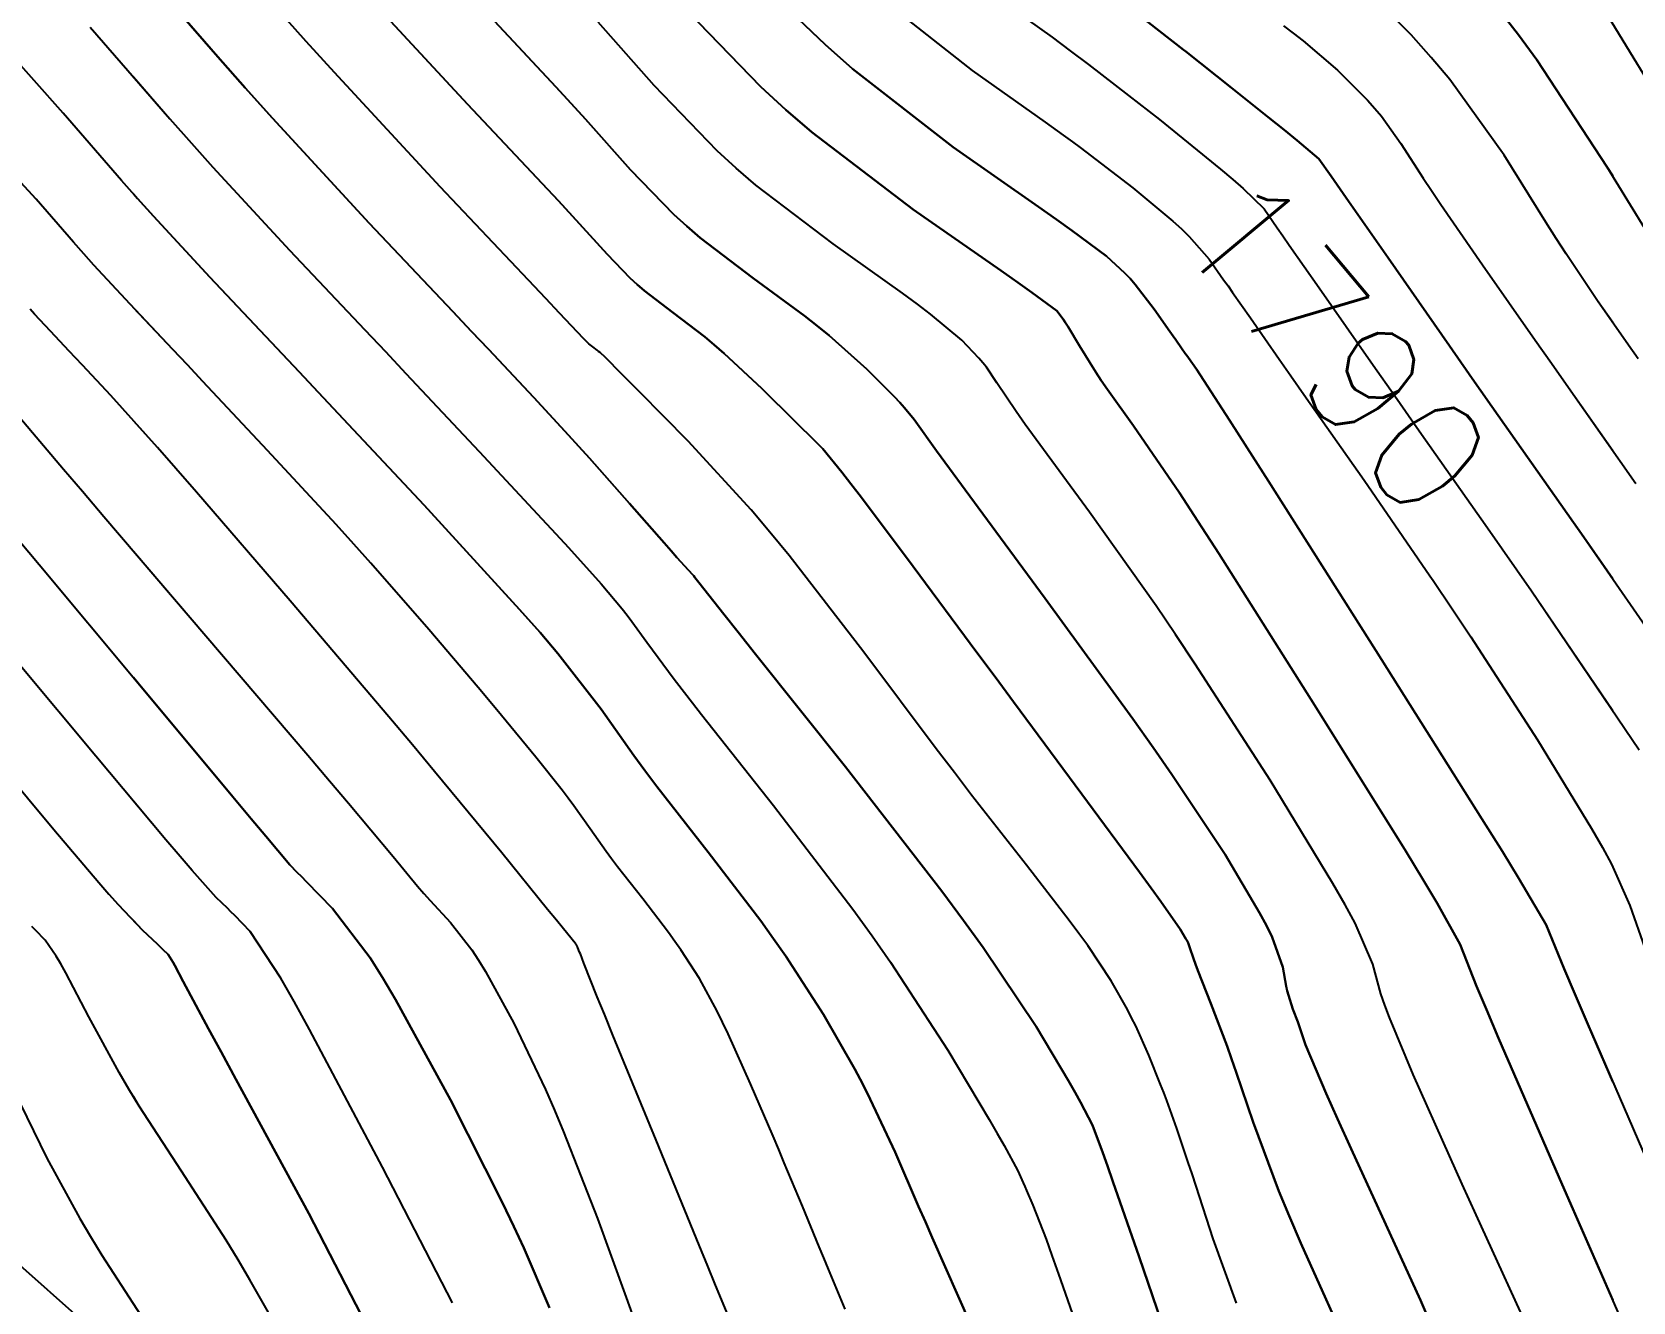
# Model space of a CAD drawing. Header units: metres. Extents: x 837476 to 838477, y 1189012 to 1191014.
# Drawn here: x 837821.5 to 837875.6, y 1189787.9 to 1189830.8 of the extents above; entities that cross this region are included whole.
import ezdxf

# ---------------------------------------------------------------- set-up
doc = ezdxf.new("R2010")
doc.units = ezdxf.units.M
doc.header["$LTSCALE"] = 0.3
for name, color, linetype in [('COTAS 10', 1, 'Continuous'), ('COTAS INT', 252, 'Continuous'), ('VIA2', 121, 'Continuous')]:
    doc.layers.add(name, color=color, linetype=linetype)
doc.styles.get("Standard").update_dxf_attribs({"font": 'simplex.shx'})

msp = doc.modelspace()

# ---------------------------------------------------------------- linework, layer by layer
at = {"layer": 'COTAS 10'}
for points in [[(837853.913, 1189832.137), (837855.972, 1189830.658), (837856.58, 1189830.205), (837857.205, 1189829.733), (837858.553, 1189828.687), (837859.598, 1189827.873), (837861.663, 1189826.203), (837862.08, 1189825.852), (837862.43, 1189825.549), (837863.136, 1189824.853), (837863.586, 1189824.212), (837863.774, 1189823.942), (837863.991, 1189823.633), (837865.002, 1189822.183), (837866.829, 1189819.572), (837867.559, 1189818.531), (837868.386, 1189817.351), (837870.69, 1189814.069), (837872.183, 1189811.94), (837875.822, 1189806.57)], [(837853.913, 1189832.137), (837855.972, 1189830.658), (837856.58, 1189830.205), (837857.205, 1189829.733), (837858.553, 1189828.687), (837859.598, 1189827.873), (837861.663, 1189826.203), (837862.08, 1189825.852), (837862.43, 1189825.549), (837863.136, 1189824.853), (837863.586, 1189824.212), (837863.774, 1189823.942), (837863.991, 1189823.633), (837865.002, 1189822.183), (837866.829, 1189819.572), (837867.559, 1189818.531), (837868.386, 1189817.351), (837870.69, 1189814.069), (837872.183, 1189811.94), (837874.923, 1189807.896)], [(837870.905, 1189782.173), (837868.427, 1189787.955), (837866.083, 1189793.07), (837865.621, 1189794.092), (837865.239, 1189794.943), (837864.538, 1189796.594), (837864.367, 1189797.104), (837864.32, 1189797.237), (837864.274, 1189797.366), (837864.109, 1189797.799), (837863.959, 1189798.266), (837863.922, 1189798.416), (837863.886, 1189798.574), (837863.773, 1189799.221), (837863.413, 1189800.232), (837863.221, 1189800.621), (837862.989, 1189801.057), (837861.822, 1189803.023), (837860.021, 1189805.735), (837859.39, 1189806.64), (837858.702, 1189807.613), (837855.739, 1189811.687), (837853.029, 1189815.359), (837852.501, 1189816.08), (837852.069, 1189816.671), (837851.312, 1189817.737), (837850.988, 1189818.134), (837850.829, 1189818.305), (837850.641, 1189818.501), (837849.711, 1189819.431), (837848.437, 1189820.573), (837848.031, 1189820.904), (837847.603, 1189821.242), (837845.864, 1189822.513), (837844.08, 1189823.874), (837843.623, 1189824.267), (837843.183, 1189824.667), (837841.726, 1189826.173), (837840.198, 1189827.888), (837839.712, 1189828.42), (837839.199, 1189828.978), (837837.123, 1189831.2)], [(837837.123, 1189831.2), (837839.199, 1189828.978), (837839.712, 1189828.42), (837840.198, 1189827.888), (837841.726, 1189826.173), (837843.183, 1189824.667), (837843.623, 1189824.267), (837844.08, 1189823.874), (837845.864, 1189822.513), (837847.603, 1189821.242), (837848.031, 1189820.904), (837848.437, 1189820.573), (837849.711, 1189819.431), (837850.641, 1189818.501), (837850.829, 1189818.305), (837850.988, 1189818.134), (837851.312, 1189817.737), (837852.069, 1189816.671), (837852.501, 1189816.08), (837853.029, 1189815.359), (837855.739, 1189811.687), (837858.702, 1189807.613), (837859.39, 1189806.64), (837860.021, 1189805.735), (837861.822, 1189803.023), (837862.989, 1189801.057), (837863.221, 1189800.621), (837863.413, 1189800.232), (837863.773, 1189799.221), (837863.886, 1189798.574), (837863.922, 1189798.416), (837863.959, 1189798.266), (837864.109, 1189797.799), (837864.274, 1189797.366), (837864.32, 1189797.237), (837864.367, 1189797.104), (837864.538, 1189796.594), (837865.239, 1189794.943), (837865.621, 1189794.092), (837866.083, 1189793.07), (837868.427, 1189787.955), (837870.905, 1189782.173)], [(837876.815, 1189828.013), (837874.779, 1189831.346)], [(837853.54, 1189786.417), (837852.797, 1189788.091), (837851.921, 1189790.073), (837851.688, 1189790.605), (837851.459, 1189791.129), (837850.664, 1189792.961), (837849.826, 1189794.76), (837849.57, 1189795.264), (837849.302, 1189795.77), (837848.25, 1189797.619), (837846.968, 1189799.594), (837846.557, 1189800.181), (837846.122, 1189800.784), (837844.346, 1189803.103), (837842.614, 1189805.323), (837842.207, 1189805.864), (837841.831, 1189806.372), (837840.732, 1189807.938), (837839.271, 1189809.821), (837838.666, 1189810.528), (837837.974, 1189811.316), (837834.751, 1189814.835), (837831.333, 1189818.479), (837830.519, 1189819.346), (837829.762, 1189820.151), (837827.504, 1189822.548), (837825.597, 1189824.613), (837825.061, 1189825.209), (837824.522, 1189825.816), (837822.548, 1189828.096), (837820.581, 1189830.306)], [(837824.923, 1189825.364), (837825.061, 1189825.209), (837825.597, 1189824.613), (837827.504, 1189822.548), (837829.762, 1189820.151), (837830.519, 1189819.346), (837831.333, 1189818.479), (837834.751, 1189814.835), (837837.974, 1189811.316), (837838.666, 1189810.528), (837839.271, 1189809.821), (837840.732, 1189807.938), (837841.831, 1189806.372), (837842.207, 1189805.864), (837842.614, 1189805.323), (837844.346, 1189803.103), (837846.122, 1189800.784), (837846.557, 1189800.181), (837846.968, 1189799.594), (837848.25, 1189797.619), (837849.302, 1189795.77), (837849.57, 1189795.264), (837849.826, 1189794.76), (837850.664, 1189792.961), (837851.459, 1189791.129), (837851.688, 1189790.605), (837851.921, 1189790.073), (837852.797, 1189788.091), (837853.54, 1189786.417)], [(837835.706, 1189787.869), (837833.335, 1189792.453), (837830.871, 1189797.115), (837830.352, 1189798.056), (837829.903, 1189798.844), (837828.87, 1189800.425), (837828.345, 1189800.96), (837828.217, 1189801.088), (837828.096, 1189801.208), (837827.722, 1189801.57), (837826.9, 1189802.49), (837826.497, 1189802.961), (837826.017, 1189803.526), (837823.653, 1189806.347), (837821.095, 1189809.42)], [(837835.706, 1189787.869), (837833.335, 1189792.453), (837830.871, 1189797.115), (837830.352, 1189798.056), (837829.903, 1189798.844), (837828.87, 1189800.425), (837828.345, 1189800.96), (837828.217, 1189801.088), (837828.096, 1189801.208), (837827.722, 1189801.57), (837826.9, 1189802.49), (837826.497, 1189802.961), (837826.017, 1189803.526), (837824.923, 1189804.831)]]:
    msp.add_lwpolyline(points, dxfattribs=at)
at = {"layer": 'COTAS INT'}
for points in [[(837859.818, 1189786.785), (837858.911, 1189789.423), (837858.025, 1189791.973), (837857.84, 1189792.497), (837857.683, 1189792.94), (837857.335, 1189793.881), (837856.937, 1189794.65), (837856.748, 1189794.984), (837856.525, 1189795.372), (837855.433, 1189797.211), (837853.645, 1189799.886), (837852.982, 1189800.801), (837852.246, 1189801.79), (837848.984, 1189805.992), (837845.952, 1189809.802), (837845.361, 1189810.545), (837844.879, 1189811.153), (837844.036, 1189812.221), (837843.898, 1189812.398), (837843.859, 1189812.444), (837843.82, 1189812.489), (837843.68, 1189812.64), (837843.289, 1189813.072), (837843.092, 1189813.294), (837842.857, 1189813.56), (837841.689, 1189814.89), (837840.331, 1189816.425), (837839.975, 1189816.821), (837839.629, 1189817.204), (837838.454, 1189818.479), (837836.922, 1189820.108), (837836.351, 1189820.714), (837835.716, 1189821.387), (837832.892, 1189824.378), (837829.616, 1189827.925), (837828.695, 1189828.95), (837827.769, 1189829.992), (837824.378, 1189833.91)], [(837874.923, 1189821.014), (837874.409, 1189821.75), (837873.344, 1189823.337), (837873.01, 1189823.854), (837872.659, 1189824.403), (837871.252, 1189826.667), (837869.412, 1189829.236), (837868.788, 1189829.979), (837868.114, 1189830.736), (837865.268, 1189833.582)], [(837875.783, 1189819.784), (837875.459, 1189820.247), (837874.409, 1189821.75), (837873.344, 1189823.337), (837873.01, 1189823.854), (837872.659, 1189824.403), (837871.252, 1189826.667), (837869.412, 1189829.236), (837868.788, 1189829.979), (837868.114, 1189830.736), (837865.268, 1189833.582)], [(837824.923, 1189833.28), (837827.769, 1189829.992), (837828.695, 1189828.95), (837829.616, 1189827.925), (837832.892, 1189824.378), (837835.716, 1189821.387), (837836.351, 1189820.714), (837836.922, 1189820.108), (837838.454, 1189818.479), (837839.629, 1189817.204), (837839.975, 1189816.821), (837840.331, 1189816.425), (837841.689, 1189814.89), (837842.857, 1189813.56), (837843.092, 1189813.294), (837843.289, 1189813.072), (837843.68, 1189812.64), (837843.82, 1189812.489), (837843.859, 1189812.444), (837843.898, 1189812.398), (837844.036, 1189812.221), (837844.879, 1189811.153), (837845.361, 1189810.545), (837845.952, 1189809.802), (837848.984, 1189805.992), (837852.246, 1189801.79), (837852.982, 1189800.801), (837853.645, 1189799.886), (837855.433, 1189797.211), (837856.525, 1189795.372), (837856.748, 1189794.984), (837856.937, 1189794.65), (837857.335, 1189793.881), (837857.683, 1189792.94), (837857.84, 1189792.497), (837858.025, 1189791.973), (837858.911, 1189789.423), (837859.818, 1189786.785)], [(837857.488, 1189832.537), (837860.42, 1189830.237), (837857.488, 1189832.537)], [(837875.499, 1189786.65), (837873.214, 1189791.864), (837871.066, 1189796.816), (837870.652, 1189797.784), (837870.318, 1189798.576), (837869.766, 1189799.982), (837868.991, 1189801.382), (837868.515, 1189802.171), (837867.927, 1189803.134), (837864.859, 1189808.061), (837861.604, 1189813.2), (837860.897, 1189814.297), (837860.275, 1189815.252), (837858.729, 1189817.521), (837857.843, 1189818.753), (837857.636, 1189819.054), (837857.446, 1189819.338), (837856.898, 1189820.22), (837856.513, 1189820.869), (837856.426, 1189821.006), (837856.346, 1189821.125), (837856.129, 1189821.404), (837855.286, 1189822.028), (837854.813, 1189822.364), (837854.235, 1189822.772), (837851.28, 1189824.835), (837847.849, 1189827.452), (837846.97, 1189828.208), (837846.123, 1189828.979), (837843.32, 1189831.875)], [(837843.32, 1189831.875), (837846.123, 1189828.979), (837846.97, 1189828.208), (837847.849, 1189827.452), (837851.28, 1189824.835), (837854.235, 1189822.772), (837854.813, 1189822.364), (837855.286, 1189822.028), (837856.129, 1189821.404), (837856.346, 1189821.125), (837856.426, 1189821.006), (837856.513, 1189820.869), (837856.898, 1189820.22), (837857.446, 1189819.338), (837857.636, 1189819.054), (837857.843, 1189818.753), (837858.729, 1189817.521), (837860.275, 1189815.252), (837860.897, 1189814.297), (837861.604, 1189813.2), (837864.859, 1189808.061), (837867.927, 1189803.134), (837868.515, 1189802.171), (837868.991, 1189801.382), (837869.766, 1189799.982), (837870.318, 1189798.576), (837870.652, 1189797.784), (837871.066, 1189796.816), (837873.214, 1189791.864), (837874.923, 1189787.963)], [(837862.202, 1189787.856), (837861.421, 1189790.028), (837860.841, 1189791.809), (837860.703, 1189792.229), (837860.574, 1189792.618), (837860.188, 1189793.761), (837859.847, 1189794.712), (837859.746, 1189794.979), (837859.642, 1189795.249), (837859.245, 1189796.24), (837858.798, 1189797.237), (837858.662, 1189797.51), (837858.521, 1189797.783), (837857.97, 1189798.76), (837857.176, 1189799.949), (837856.881, 1189800.356), (837856.554, 1189800.796), (837855.104, 1189802.663), (837853.25, 1189805.037), (837852.669, 1189805.797), (837852.058, 1189806.6), (837849.604, 1189809.872), (837847.084, 1189813.131), (837846.431, 1189813.928), (837845.797, 1189814.678), (837843.669, 1189817.004), (837842.023, 1189818.669), (837841.692, 1189819.003), (837841.416, 1189819.282), (837840.872, 1189819.827), (837840.692, 1189819.996), (837840.645, 1189820.037), (837840.6, 1189820.075), (837840.447, 1189820.192), (837840.311, 1189820.295), (837840.276, 1189820.325), (837840.243, 1189820.356), (837840.132, 1189820.47), (837839.327, 1189821.329), (837838.856, 1189821.829), (837838.278, 1189822.443), (837835.293, 1189825.604), (837831.715, 1189829.463), (837830.763, 1189830.517), (837829.827, 1189831.564)], [(837862.202, 1189787.856), (837861.421, 1189790.028), (837860.841, 1189791.809), (837860.703, 1189792.229), (837860.574, 1189792.618), (837860.188, 1189793.761), (837859.847, 1189794.712), (837859.746, 1189794.979), (837859.642, 1189795.249), (837859.245, 1189796.24), (837858.798, 1189797.237), (837858.662, 1189797.51), (837858.521, 1189797.783), (837857.97, 1189798.76), (837857.176, 1189799.949), (837856.881, 1189800.356), (837856.554, 1189800.796), (837855.104, 1189802.663), (837853.25, 1189805.037), (837852.669, 1189805.797), (837852.058, 1189806.6), (837849.604, 1189809.872), (837847.084, 1189813.131), (837846.431, 1189813.928), (837845.797, 1189814.678), (837843.669, 1189817.004), (837842.023, 1189818.669), (837841.692, 1189819.003), (837841.416, 1189819.282), (837840.872, 1189819.827), (837840.692, 1189819.996), (837840.645, 1189820.037), (837840.6, 1189820.075), (837840.447, 1189820.192), (837840.311, 1189820.295), (837840.276, 1189820.325), (837840.243, 1189820.356), (837840.132, 1189820.47), (837839.327, 1189821.329), (837838.856, 1189821.829), (837838.278, 1189822.443), (837835.293, 1189825.604), (837831.715, 1189829.463), (837830.763, 1189830.517), (837829.827, 1189831.564)], [(837866.198, 1189785.851), (837864.386, 1189789.884), (837863.991, 1189790.807), (837863.642, 1189791.645), (837862.765, 1189793.974), (837862.197, 1189795.672), (837862.042, 1189796.113), (837861.888, 1189796.541), (837861.34, 1189797.984), (837860.902, 1189799.1), (837860.817, 1189799.324), (837860.748, 1189799.509), (837860.629, 1189799.87), (837860.569, 1189800.039), (837860.537, 1189800.103), (837860.498, 1189800.176), (837860.304, 1189800.504), (837859.649, 1189801.434), (837859.321, 1189801.887), (837858.929, 1189802.424), (837856.981, 1189805.069), (837854.667, 1189808.194), (837854.045, 1189809.034), (837853.43, 1189809.862), (837851.276, 1189812.764), (837849.529, 1189815.095), (837849.171, 1189815.565), (837848.868, 1189815.958), (837848.228, 1189816.743), (837847.738, 1189817.23), (837847.53, 1189817.435), (837847.29, 1189817.672), (837846.16, 1189818.78), (837844.886, 1189819.97), (837844.555, 1189820.258), (837844.234, 1189820.528), (837843.155, 1189821.352), (837842.195, 1189822.084), (837841.95, 1189822.296), (837841.713, 1189822.511), (837840.929, 1189823.321), (837839.762, 1189824.609), (837839.284, 1189825.125), (837838.739, 1189825.71), (837836.208, 1189828.402), (837833.325, 1189831.511)], [(837833.325, 1189831.511), (837836.208, 1189828.402), (837838.739, 1189825.71), (837839.284, 1189825.125), (837839.762, 1189824.609), (837840.929, 1189823.321), (837841.713, 1189822.511), (837841.95, 1189822.296), (837842.195, 1189822.084), (837843.155, 1189821.352), (837844.234, 1189820.528), (837844.555, 1189820.258), (837844.886, 1189819.97), (837846.16, 1189818.78), (837847.29, 1189817.672), (837847.53, 1189817.435), (837847.738, 1189817.23), (837848.228, 1189816.743), (837848.868, 1189815.958), (837849.171, 1189815.565), (837849.529, 1189815.095), (837851.276, 1189812.764), (837853.43, 1189809.862), (837854.045, 1189809.034), (837854.667, 1189808.194), (837856.981, 1189805.069), (837858.929, 1189802.424), (837859.321, 1189801.887), (837859.649, 1189801.434), (837860.304, 1189800.504), (837860.498, 1189800.176), (837860.537, 1189800.103), (837860.569, 1189800.039), (837860.629, 1189799.87), (837860.748, 1189799.509), (837860.817, 1189799.324), (837860.902, 1189799.1), (837861.34, 1189797.984), (837861.888, 1189796.541), (837862.042, 1189796.113), (837862.197, 1189795.672), (837862.765, 1189793.974), (837863.642, 1189791.645), (837863.991, 1189790.807), (837864.386, 1189789.884), (837866.198, 1189785.851)], [(837872.352, 1189786.384), (837870.308, 1189790.839), (837869.835, 1189791.879), (837869.402, 1189792.836), (837868.173, 1189795.594), (837867.376, 1189797.511), (837867.215, 1189797.938), (837867.081, 1189798.319), (837866.81, 1189799.319), (837866.217, 1189800.703), (837865.878, 1189801.325), (837865.464, 1189802.052), (837863.341, 1189805.542), (837860.812, 1189809.467), (837860.144, 1189810.469), (837859.488, 1189811.432), (837857.234, 1189814.604), (837855.436, 1189817.056), (837855.068, 1189817.567), (837854.757, 1189818.005), (837854.105, 1189818.978), (837853.75, 1189819.501), (837853.627, 1189819.655), (837853.494, 1189819.813), (837852.92, 1189820.418), (837851.862, 1189821.3), (837851.422, 1189821.634), (837850.919, 1189822.007), (837848.572, 1189823.674), (837845.964, 1189825.663), (837845.297, 1189826.238), (837844.653, 1189826.823), (837842.523, 1189829.024), (837840.633, 1189831.167)], [(837872.352, 1189786.384), (837870.308, 1189790.839), (837869.835, 1189791.879), (837869.402, 1189792.836), (837868.173, 1189795.594), (837867.376, 1189797.511), (837867.215, 1189797.938), (837867.081, 1189798.319), (837866.81, 1189799.319), (837866.217, 1189800.703), (837865.878, 1189801.325), (837865.464, 1189802.052), (837863.341, 1189805.542), (837860.812, 1189809.467), (837860.144, 1189810.469), (837859.488, 1189811.432), (837857.234, 1189814.604), (837855.436, 1189817.056), (837855.068, 1189817.567), (837854.757, 1189818.005), (837854.105, 1189818.978), (837853.75, 1189819.501), (837853.627, 1189819.655), (837853.494, 1189819.813), (837852.92, 1189820.418), (837851.862, 1189821.3), (837851.422, 1189821.634), (837850.919, 1189822.007), (837848.572, 1189823.674), (837845.964, 1189825.663), (837845.297, 1189826.238), (837844.653, 1189826.823), (837842.523, 1189829.024), (837840.633, 1189831.167)], [(837874.923, 1189795.343), (837874.083, 1189797.285), (837873.64, 1189798.319), (837873.28, 1189799.164), (837872.673, 1189800.644), (837871.751, 1189802.219), (837871.192, 1189803.123), (837870.503, 1189804.23), (837866.917, 1189809.919), (837863.284, 1189815.646), (837862.564, 1189816.777), (837861.968, 1189817.71), (837860.85, 1189819.438), (837860.585, 1189819.815), (837860.527, 1189819.897), (837860.476, 1189819.97), (837860.349, 1189820.152), (837860.156, 1189820.427), (837860.064, 1189820.558), (837859.956, 1189820.712), (837859.423, 1189821.469), (837858.785, 1189822.299), (837858.61, 1189822.499), (837858.435, 1189822.687), (837857.81, 1189823.262), (837856.638, 1189824.126), (837856.118, 1189824.496), (837855.513, 1189824.924), (837852.626, 1189826.944), (837849.229, 1189829.592), (837848.303, 1189830.416), (837847.384, 1189831.279)], [(837847.384, 1189831.279), (837848.303, 1189830.416), (837849.229, 1189829.592), (837852.626, 1189826.944), (837855.513, 1189824.924), (837856.118, 1189824.496), (837856.638, 1189824.126), (837857.81, 1189823.262), (837858.435, 1189822.687), (837858.61, 1189822.499), (837858.785, 1189822.299), (837859.423, 1189821.469), (837859.956, 1189820.712), (837860.064, 1189820.558), (837860.156, 1189820.427), (837860.349, 1189820.152), (837860.476, 1189819.97), (837860.527, 1189819.897), (837860.585, 1189819.815), (837860.85, 1189819.438), (837861.968, 1189817.71), (837862.564, 1189816.777), (837863.284, 1189815.646), (837866.917, 1189809.919), (837870.503, 1189804.23), (837871.192, 1189803.123), (837871.751, 1189802.219), (837872.673, 1189800.644), (837873.28, 1189799.164), (837873.64, 1189798.319), (837874.083, 1189797.285), (837876.378, 1189791.981)], [(837850.577, 1189831.65), (837853.27, 1189829.54), (837855.743, 1189827.791), (837856.349, 1189827.351), (837856.665, 1189827.119), (837856.921, 1189826.929), (837858.704, 1189825.567), (837860.049, 1189824.445), (837860.345, 1189824.176), (837860.608, 1189823.924), (837861.28, 1189823.161), (837861.771, 1189822.462), (837861.919, 1189822.25), (837862.073, 1189822.03), (837862.676, 1189821.168), (837863.653, 1189819.771), (837864.043, 1189819.214), (837864.485, 1189818.583), (837866.516, 1189815.689), (837868.744, 1189812.453), (837868.857, 1189812.287), (837869.495, 1189811.336), (837870.128, 1189810.381), (837872.379, 1189806.9), (837874.209, 1189803.908), (837874.578, 1189803.262), (837874.887, 1189802.695), (837875.504, 1189801.305), (837876.008, 1189799.859)], [(837850.577, 1189831.65), (837853.27, 1189829.54), (837855.743, 1189827.791), (837856.349, 1189827.351), (837856.665, 1189827.119), (837856.921, 1189826.929), (837858.704, 1189825.567), (837860.049, 1189824.445), (837860.345, 1189824.176), (837860.608, 1189823.924), (837861.28, 1189823.161), (837861.771, 1189822.462), (837861.919, 1189822.25), (837862.073, 1189822.03), (837862.676, 1189821.168), (837863.653, 1189819.771), (837864.043, 1189819.214), (837864.485, 1189818.583), (837866.516, 1189815.689), (837868.744, 1189812.453), (837868.857, 1189812.287), (837869.495, 1189811.336), (837870.128, 1189810.381), (837872.379, 1189806.9), (837874.209, 1189803.908), (837874.578, 1189803.262), (837874.887, 1189802.695), (837874.923, 1189802.613)], [(837876.8, 1189822.911), (837874.741, 1189826.267), (837872.357, 1189829.895), (837871.734, 1189830.743), (837871.127, 1189831.523)], [(837871.127, 1189831.523), (837871.734, 1189830.743), (837872.357, 1189829.895), (837874.741, 1189826.267), (837874.923, 1189825.97)], [(837823.463, 1189831.003), (837826.146, 1189827.904), (837826.878, 1189827.079), (837827.606, 1189826.269), (837830.198, 1189823.463), (837832.739, 1189820.769), (837833.435, 1189820.03), (837834.128, 1189819.293), (837836.602, 1189816.657), (837838.727, 1189814.378), (837839.2, 1189813.866), (837839.622, 1189813.407), (837840.727, 1189812.181), (837841.436, 1189811.338), (837841.609, 1189811.121), (837841.772, 1189810.91), (837842.274, 1189810.207), (837843.195, 1189808.959), (837843.622, 1189808.405), (837844.124, 1189807.761), (837846.557, 1189804.683), (837849.237, 1189801.182), (837849.894, 1189800.272), (837850.515, 1189799.388), (837852.448, 1189796.407), (837853.841, 1189794.07), (837854.121, 1189793.592), (837854.355, 1189793.186), (837854.818, 1189792.33), (837854.996, 1189791.922), (837855.05, 1189791.799), (837855.106, 1189791.671), (837855.326, 1189791.173), (837855.769, 1189790.016), (837855.966, 1189789.473), (837856.194, 1189788.834), (837857.286, 1189785.721)], [(837863.793, 1189831.044), (837864.126, 1189830.798), (837864.455, 1189830.543), (837865.616, 1189829.549), (837866.637, 1189828.527), (837866.879, 1189828.255), (837867.103, 1189827.989), (837867.764, 1189827.066), (837868.519, 1189825.896), (837868.802, 1189825.472), (837869.118, 1189825.006), (837870.527, 1189822.965), (837872.306, 1189820.418), (837872.855, 1189819.634), (837873.429, 1189818.815), (837875.704, 1189815.571)], [(837863.793, 1189831.044), (837864.126, 1189830.798), (837864.455, 1189830.543), (837865.616, 1189829.549), (837866.637, 1189828.527), (837866.879, 1189828.255), (837867.103, 1189827.989), (837867.764, 1189827.066), (837868.519, 1189825.896), (837868.802, 1189825.472), (837869.118, 1189825.006), (837870.527, 1189822.965), (837872.306, 1189820.418), (837872.855, 1189819.634), (837873.429, 1189818.815), (837874.923, 1189816.684)], [(837874.923, 1189812.342), (837873.943, 1189813.755), (837872.607, 1189815.661), (837870.84, 1189818.179), (837870.098, 1189819.238), (837870.076, 1189819.27), (837869.406, 1189820.226), (837867.329, 1189823.198), (837865.908, 1189825.235), (837865.401, 1189825.961), (837864.993, 1189826.545), (837864.253, 1189827.173), (837863.815, 1189827.528), (837863.277, 1189827.961), (837862.041, 1189828.947), (837860.493, 1189830.179), (837860.42, 1189830.237), (837860.493, 1189830.179), (837862.041, 1189828.947), (837863.277, 1189827.961), (837863.815, 1189827.528), (837864.253, 1189827.173), (837864.993, 1189826.545), (837865.401, 1189825.961), (837865.908, 1189825.235), (837867.329, 1189823.198), (837869.406, 1189820.226), (837870.076, 1189819.27), (837870.098, 1189819.238), (837870.84, 1189818.179), (837872.607, 1189815.661), (837873.943, 1189813.755), (837876.82, 1189809.609)], [(837824.923, 1189829.316), (837826.146, 1189827.904), (837826.878, 1189827.079), (837827.606, 1189826.269), (837830.198, 1189823.463), (837832.739, 1189820.769), (837833.435, 1189820.03), (837834.128, 1189819.293), (837836.602, 1189816.657), (837838.727, 1189814.378), (837839.2, 1189813.866), (837839.622, 1189813.407), (837840.727, 1189812.181), (837841.436, 1189811.338), (837841.609, 1189811.121), (837841.772, 1189810.91), (837842.274, 1189810.207), (837843.195, 1189808.959), (837843.622, 1189808.405), (837844.124, 1189807.761), (837846.557, 1189804.683), (837849.237, 1189801.182), (837849.894, 1189800.272), (837850.515, 1189799.388), (837852.448, 1189796.407), (837853.841, 1189794.07), (837854.121, 1189793.592), (837854.355, 1189793.186), (837854.818, 1189792.33), (837854.996, 1189791.922), (837855.05, 1189791.799), (837855.106, 1189791.671), (837855.326, 1189791.173), (837855.769, 1189790.016), (837855.966, 1189789.473), (837856.194, 1189788.834), (837857.286, 1189785.721)], [(837848.983, 1189787.659), (837848.414, 1189789.01), (837848.257, 1189789.386), (837848.1, 1189789.763), (837847.534, 1189791.133), (837846.921, 1189792.606), (837846.735, 1189793.047), (837846.542, 1189793.504), (837845.783, 1189795.276), (837845.028, 1189796.958), (837844.836, 1189797.357), (837844.652, 1189797.728), (837844.051, 1189798.831), (837843.422, 1189799.801), (837843.22, 1189800.089), (837843.006, 1189800.385), (837842.134, 1189801.524), (837841.284, 1189802.614), (837841.084, 1189802.88), (837840.899, 1189803.129), (837840.36, 1189803.898), (837839.811, 1189804.675), (837839.62, 1189804.929), (837839.413, 1189805.201), (837838.525, 1189806.321), (837837.363, 1189807.732), (837836.983, 1189808.186), (837836.578, 1189808.668), (837834.904, 1189810.637), (837832.949, 1189812.872), (837832.367, 1189813.521), (837831.768, 1189814.184), (837829.454, 1189816.69), (837827.264, 1189819.025), (837826.742, 1189819.581), (837826.257, 1189820.097), (837824.809, 1189821.633), (837823.587, 1189822.957), (837823.244, 1189823.339), (837822.898, 1189823.728), (837821.633, 1189825.189), (837820.081, 1189826.864)], [(837845.047, 1189787.389), (837844.576, 1189788.524), (837844.334, 1189789.113), (837844.042, 1189789.821), (837842.584, 1189793.368), (837841.129, 1189796.916), (837840.84, 1189797.625), (837840.6, 1189798.214), (837840.143, 1189799.355), (837840.027, 1189799.663), (837840.002, 1189799.727), (837839.98, 1189799.783), (837839.925, 1189799.909), (837839.892, 1189799.968), (837839.884, 1189799.982), (837839.877, 1189799.993), (837839.852, 1189800.025), (837839.458, 1189800.508), (837839.218, 1189800.804), (837838.92, 1189801.171), (837837.369, 1189803.086), (837835.102, 1189805.836), (837834.353, 1189806.731), (837833.551, 1189807.683), (837830.217, 1189811.603), (837827.051, 1189815.281), (837826.355, 1189816.081), (837825.737, 1189816.786), (837824.158, 1189818.544), (837823.195, 1189819.571), (837822.965, 1189819.816), (837822.752, 1189820.043), (837822.115, 1189820.718), (837821.577, 1189821.3), (837821.427, 1189821.468)], [(837848.983, 1189787.659), (837848.414, 1189789.01), (837848.257, 1189789.386), (837848.1, 1189789.763), (837847.534, 1189791.133), (837846.921, 1189792.606), (837846.735, 1189793.047), (837846.542, 1189793.504), (837845.783, 1189795.276), (837845.028, 1189796.958), (837844.836, 1189797.357), (837844.652, 1189797.728), (837844.051, 1189798.831), (837843.422, 1189799.801), (837843.22, 1189800.089), (837843.006, 1189800.385), (837842.134, 1189801.524), (837841.284, 1189802.614), (837841.084, 1189802.88), (837840.899, 1189803.129), (837840.36, 1189803.898), (837839.811, 1189804.675), (837839.62, 1189804.929), (837839.413, 1189805.201), (837838.525, 1189806.321), (837837.363, 1189807.732), (837836.983, 1189808.186), (837836.578, 1189808.668), (837834.904, 1189810.637), (837832.949, 1189812.872), (837832.367, 1189813.521), (837831.768, 1189814.184), (837829.454, 1189816.69), (837827.264, 1189819.025), (837826.742, 1189819.581), (837826.257, 1189820.097), (837824.923, 1189821.512)], [(837821.081, 1189817.803), (837822.56, 1189816.053), (837823.193, 1189815.309), (837823.924, 1189814.453), (837827.368, 1189810.423), (837830.819, 1189806.381), (837831.553, 1189805.516), (837832.191, 1189804.762), (837833.696, 1189802.958), (837834.527, 1189801.956), (837834.741, 1189801.709), (837834.948, 1189801.474), (837835.635, 1189800.731), (837836.355, 1189799.806), (837836.581, 1189799.457), (837836.82, 1189799.067), (837837.782, 1189797.32), (837838.847, 1189795.084), (837839.151, 1189794.385), (837839.459, 1189793.652), (837840.604, 1189790.716), (837841.575, 1189788.047), (837841.773, 1189787.481)], [(837845.047, 1189787.389), (837844.576, 1189788.524), (837844.334, 1189789.113), (837844.042, 1189789.821), (837842.584, 1189793.368), (837841.129, 1189796.916), (837840.84, 1189797.625), (837840.6, 1189798.214), (837840.143, 1189799.355), (837840.027, 1189799.663), (837840.002, 1189799.727), (837839.98, 1189799.783), (837839.925, 1189799.909), (837839.892, 1189799.968), (837839.884, 1189799.982), (837839.877, 1189799.993), (837839.852, 1189800.025), (837839.458, 1189800.508), (837839.218, 1189800.804), (837838.92, 1189801.171), (837837.369, 1189803.086), (837835.102, 1189805.836), (837834.353, 1189806.731), (837833.551, 1189807.683), (837830.217, 1189811.603), (837827.051, 1189815.281), (837826.355, 1189816.081), (837825.737, 1189816.786), (837824.923, 1189817.692)], [(837821.039, 1189813.671), (837821.738, 1189812.831), (837825.077, 1189808.822), (837828.284, 1189804.975), (837828.899, 1189804.238), (837829.397, 1189803.642), (837830.212, 1189802.674), (837830.459, 1189802.422), (837830.6, 1189802.278), (837830.771, 1189802.102), (837831.648, 1189801.2), (837832.918, 1189799.532), (837833.336, 1189798.873), (837833.783, 1189798.129), (837835.639, 1189794.731), (837837.396, 1189791.248), (837837.781, 1189790.449), (837838.121, 1189789.723), (837838.984, 1189787.7)], [(837824.923, 1189813.283), (837827.368, 1189810.423), (837830.819, 1189806.381), (837831.553, 1189805.516), (837832.191, 1189804.762), (837833.696, 1189802.958), (837834.527, 1189801.956), (837834.741, 1189801.709), (837834.948, 1189801.474), (837835.635, 1189800.731), (837836.355, 1189799.806), (837836.581, 1189799.457), (837836.82, 1189799.067), (837837.782, 1189797.32), (837838.847, 1189795.084), (837839.151, 1189794.385), (837839.459, 1189793.652), (837840.604, 1189790.716), (837841.575, 1189788.047), (837841.773, 1189787.481)], [(837838.984, 1189787.7), (837838.121, 1189789.723), (837837.781, 1189790.449), (837837.396, 1189791.248), (837835.639, 1189794.731), (837833.783, 1189798.129), (837833.336, 1189798.873), (837832.918, 1189799.532), (837831.648, 1189801.2), (837830.771, 1189802.102), (837830.6, 1189802.278), (837830.459, 1189802.422), (837830.212, 1189802.674), (837829.397, 1189803.642), (837828.899, 1189804.238), (837828.284, 1189804.975), (837825.077, 1189808.822), (837824.923, 1189809.006)], [(837820.451, 1189806.01), (837822.229, 1189803.873), (837823.751, 1189802.076), (837824.094, 1189801.684), (837824.403, 1189801.337), (837825.232, 1189800.467), (837825.733, 1189799.994), (837825.834, 1189799.898), (837825.919, 1189799.817), (837826.091, 1189799.651), (837826.21, 1189799.469), (837826.262, 1189799.378), (837826.321, 1189799.27), (837826.605, 1189798.734), (837827.46, 1189797.134), (837827.881, 1189796.356), (837828.381, 1189795.432), (837830.85, 1189790.884), (837833.328, 1189786.083)], [(837830.259, 1189786.18), (837828.858, 1189788.651), (837828.457, 1189789.32), (837828.051, 1189789.983), (837826.54, 1189792.323), (837825.119, 1189794.521), (837824.77, 1189795.094), (837824.44, 1189795.652), (837823.41, 1189797.54), (837822.634, 1189799.024), (837822.464, 1189799.328), (837822.313, 1189799.586), (837821.933, 1189800.128), (837821.606, 1189800.468), (837821.489, 1189800.598)], [(837833.328, 1189786.083), (837830.85, 1189790.884), (837828.381, 1189795.432), (837827.881, 1189796.356), (837827.46, 1189797.134), (837826.605, 1189798.734), (837826.321, 1189799.27), (837826.262, 1189799.378), (837826.21, 1189799.469), (837826.091, 1189799.651), (837825.919, 1189799.817), (837825.834, 1189799.898), (837825.733, 1189799.994), (837825.232, 1189800.467), (837824.923, 1189800.791)], [(837821.086, 1189794.609), (837821.994, 1189792.757), (837823.107, 1189790.722), (837823.468, 1189790.113), (837823.852, 1189789.484), (837825.429, 1189787.05)], [(837830.259, 1189786.18), (837828.858, 1189788.651), (837828.457, 1189789.32), (837828.051, 1189789.983), (837826.54, 1189792.323), (837825.119, 1189794.521), (837824.923, 1189794.842)]]:
    msp.add_lwpolyline(points, dxfattribs=at)
at = {"layer": 'VIA2'}
msp.add_line((837830.004, 1189781.226), (837764.786, 1189839.019), dxfattribs=at)

# ---------------------------------------------------------------- texts
at = {"layer": 'COTAS 10', "insert": (837859.901, 1189824.088), "char_height": 3.8, "attachment_point": 7, "rotation": 309.7075}
msp.add_mtext('1790', dxfattribs=at)
msp.add_mtext('1790', dxfattribs=at)

doc.saveas('drawing.dxf')
